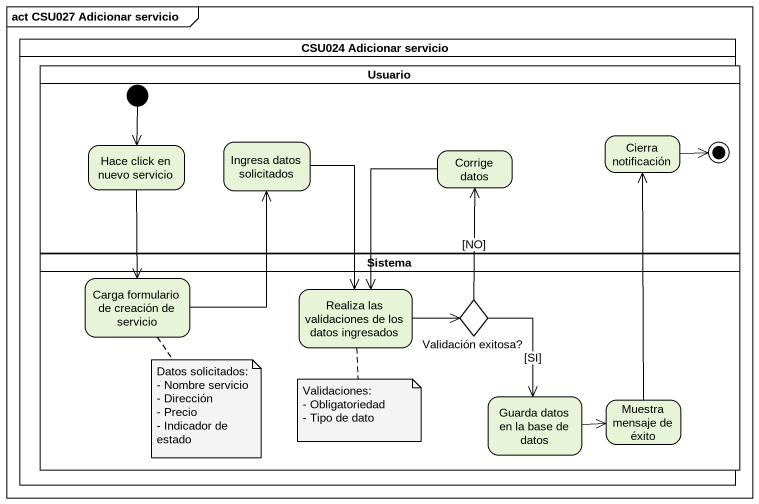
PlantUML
@startuml
mainframe act CSU027 Adicionar servicio
hide empty description
state "CSU024 Adicionar servicio" as CSU024_Adicionar_servicio <<partition>>
state Usuario <<partition>> {
  state "Hace click en nuevo servicio" as Hace_click_en_nuevo_servicio
  state "Ingresa datos solicitados" as Ingresa_datos_solicitados
  state "Corrige datos" as Corrige_datos
  state "Cierra notificación" as Cierra_notificación
  [*] --> Hace_click_en_nuevo_servicio
  Cierra_notificación -right-> [*]
}
state Sistema <<partition>> {
  state "Carga formulario de creación de servicio" as Carga_formulario_de
  state "Realiza las validaciones de los datos ingresados" as Realiza_las_validaciones_de
  state "Validación exitosa?" as Validación_exitosa <<choice>>
  state "Guarda datos en la base de datos" as Guarda_datos_en_la_base_de
  state "Muestra mensaje de éxito" as Muestra_mensaje_de_éxito
}
Hace_click_en_nuevo_servicio --> Carga_formulario_de
Ingresa_datos_solicitados --> Realiza_las_validaciones_de
Corrige_datos --> Realiza_las_validaciones_de
Carga_formulario_de -up-> Ingresa_datos_solicitados
Realiza_las_validaciones_de -right-> Validación_exitosa
Validación_exitosa -up-> Corrige_datos : [NO]
Validación_exitosa --> Guarda_datos_en_la_base_de : [SI]
Guarda_datos_en_la_base_de -right-> Muestra_mensaje_de_éxito
Muestra_mensaje_de_éxito -up-> Cierra_notificación
note bottom of Carga_formulario_de
  Datos solicitados:
  - Nombre servicio
  - Dirección
  - Precio
  - Indicador de estado
end note
note bottom of Realiza_las_validaciones_de
  Validaciones:
  - Obligatoriedad
  - Tipo de dato
end note
@enduml
